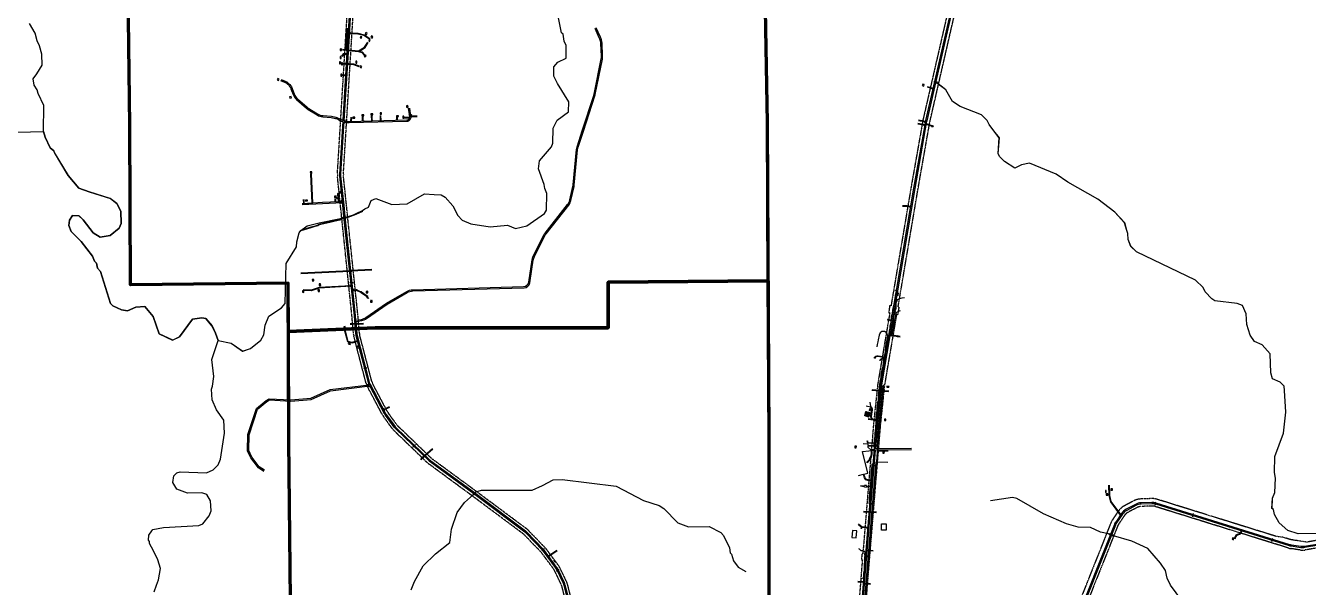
# Model space of a CAD drawing. Header units: inches. Extents: x 2666812 to 2767151, y 580083 to 705712.
# Drawn here: x 2684309 to 2705730, y 634366 to 643742 of the extents above; entities that cross this region are included whole.
import ezdxf

# ---------------------------------------------------------------- set-up
doc = ezdxf.new("R2010")
doc.units = ezdxf.units.IN
doc.header["$MEASUREMENT"] = 0
doc.linetypes.add('PHANTOM', pattern=[2.5, 1.25, -0.25, 0.25, -0.25, 0.25, -0.25])
for name, color, linetype in [('BND-MCD', 42, 'Continuous'), ('HY-SHORE', 5, 'Continuous'), ('PLD-LANDBASE', 252, 'Continuous'), ('PLD-PAR', 1, 'Continuous')]:
    doc.layers.add(name, color=color, linetype=linetype)
doc.layers.add('PLD-REMOTE-BOUNDARY', color=40, linetype='Continuous', lineweight=80)

# ---------------------------------------------------------------- blocks, each defined once
blk = doc.blocks.new('DRWAYCULVERT')
for p, q in [((-13, 2), (-10, 0)), ((-10, 0), (-13, -2)), ((-10, 0), (10, 0)), ((13, 2), (10, 0)), ((10, 0), (13, -2))]:
    blk.add_line(p, q)
blk = doc.blocks.new('CULVERT')
for p, q in [((-52, 7), (-41, 0)), ((-41, 0), (-52, -7)), ((-41, 0), (41, 0)), ((52, 7), (41, 0)), ((41, 0), (52, -7))]:
    blk.add_line(p, q)
blk = doc.blocks.new('DWELLING2')
blk.add_lwpolyline([(28, -26), (28, 26), (-23, 26), (-23, -26)], close=True)
blk = doc.blocks.new('HOUSETRL')
blk.add_lwpolyline([(-34, -15), (34, -15), (34, 15), (-34, 15)], close=True)
blk = doc.blocks.new('CHURCH')
blk.add_lwpolyline([(-28, -26), (28, -26), (28, 26), (-28, 26)], close=True)
for points in [[(-8, 41), (8, 41)], [(0, 26), (0, 50)]]:
    blk.add_lwpolyline(points)
blk = doc.blocks.new('FIREPLUG')
for points in [[(-7, 0), (-4, 0)], [(0, 4), (0, 7)], [(4, 0), (7, 0)]]:
    blk.add_lwpolyline(points)
blk.add_circle((0, 0), 4.28)
blk = doc.blocks.new('CULVERT-LONG-PT1')
for p, q in [((-12, 7), (0, 0)), ((0, 0), (-12, -7))]:
    blk.add_line(p, q)
blk = doc.blocks.new('CULVERT-LONG-PT2')
for p, q in [((12, 7), (0, 0)), ((0, 0), (12, -7))]:
    blk.add_line(p, q)

msp = doc.modelspace()

# ---------------------------------------------------------------- linework, layer by layer
at = {"layer": 'BND-MCD'}
for points in [[(2705887, 635265), (2705562, 635261), (2705388, 635317), (2705243, 635440), (2705167, 635581), (2705150, 635664), (2705123, 635681), (2705131, 635856), (2705170, 635948), (2705184, 636190), (2705166, 636281), (2705173, 636548), (2705318, 636942), (2705355, 637292), (2705334, 637650), (2705326, 637725), (2705258, 637791), (2705131, 637848), (2705106, 637948), (2705095, 638265), (2704960, 638413), (2704833, 638470), (2704758, 638577), (2704705, 638751), (2704691, 638932), (2704628, 639072), (2704544, 639104), (2704169, 639149), (2704118, 639182), (2704010, 639298), (2703975, 639372), (2703848, 639495), (2702860, 639968), (2702766, 640059), (2702724, 640175), (2702713, 640275), (2702698, 640324), (2702663, 640449), (2702501, 640631), (2702215, 640844), (2701713, 641130), (2701519, 641261), (2701075, 641448), (2700942, 641421), (2700826, 641361), (2700658, 641476), (2700573, 641558), (2700549, 641608), (2700569, 641867), (2700480, 641985), (2700400, 642091), (2700366, 642157), (2700274, 642256), (2699915, 642393), (2699787, 642475), (2699678, 642673), (2699501, 642801), (2699931, 644670, 0.031172)], [(2681750, 641903), (2684609, 641975), (2684633, 641883), (2684719, 641701), (2684779, 641652), (2684787, 641627), (2685017, 641238), (2685194, 641032), (2685371, 640967), (2685723, 640855), (2685831, 640773), (2685899, 640648), (2685902, 640440), (2685869, 640364), (2685720, 640238), (2685554, 640211), (2685436, 640284), (2685267, 640499), (2685199, 640565), (2685092, 640572), (2685043, 640497), (2685027, 640405), (2685069, 640305), (2685237, 640141), (2685424, 639892), (2685458, 639809), (2685492, 639776), (2685509, 639693), (2685560, 639636), (2685726, 639105), (2685767, 639063), (2685908, 638998), (2686009, 638982), (2686151, 639043), (2686301, 639053), (2686437, 638887), (2686538, 638595), (2686763, 638494), (2686879, 638549), (2687095, 638844), (2687252, 638863), (2687319, 638851), (2687421, 638733), (2687479, 638610), (2687521, 638486), (2687739, 638439), (2687934, 638307), (2688064, 638351), (2688239, 638494), (2688288, 638582), (2688308, 638743), (2688368, 638892), (2688584, 639029), (2688642, 639104), (2688659, 639771), (2688830, 640048), (2688838, 640132), (2688877, 640282), (2688903, 640324), (2689009, 640401), (2689209, 640453), (2689567, 640524), (2689635, 640557), (2689808, 638900), (2689833, 638598, 0.042834), (2689839, 638566), (2690042, 637787, 0.058146), (2690058, 637746), (2690311, 637269, 0.034469), (2690325, 637247), (2690469, 637048, 0.044779), (2690491, 637022), (2691052, 636482, 0.033283), (2691071, 636466), (2691797, 635933), (2692650, 635297, -0.040272), (2692673, 635277), (2692949, 634992, -0.03302), (2692965, 634973), (2693168, 634699, -0.046886), (2693186, 634669), (2693298, 634436, -0.049947), (2693311, 634401), (2693385, 634112)]]:
    msp.add_lwpolyline(points, format="xyb", dxfattribs=at)
at = {"layer": 'HY-SHORE'}
for p, q in [((2684465, 643615), (2684371, 643781)), ((2693257, 643625), (2693204, 643899)), ((2684499, 643490), (2684465, 643615)), ((2693283, 643600), (2693257, 643625)), ((2693301, 643484), (2693283, 643600)), ((2684542, 643407), (2684499, 643490)), ((2684577, 643266), (2684542, 643407)), ((2693335, 643409), (2693301, 643484)), ((2693337, 643201), (2693335, 643409)), ((2684587, 643083), (2684577, 643266)), ((2693130, 643057), (2693196, 643132)), ((2693196, 643132), (2693337, 643201)), ((2684432, 642856), (2684497, 642940)), ((2684497, 642940), (2684587, 643083)), ((2693132, 642899), (2693130, 643057)), ((2693192, 642774), (2693132, 642899)), ((2684450, 642748), (2684432, 642856)), ((2684500, 642673), (2684450, 642748)), ((2684518, 642607), (2684500, 642673)), ((2693379, 642468), (2693192, 642774)), ((2699677, 642673), (2699522, 642794)), ((2699788, 642475), (2699677, 642673)), ((2684612, 642408), (2684518, 642607)), ((2693373, 642301), (2693379, 642468)), ((2699914, 642393), (2699788, 642475)), ((2684609, 641975), (2684612, 642408)), ((2693183, 642166), (2693373, 642301)), ((2700274, 642256), (2699914, 642393)), ((2700367, 642157), (2700274, 642256)), ((2693112, 641781), (2693117, 642031)), ((2693117, 642031), (2693139, 642075)), ((2693139, 642075), (2693183, 642166)), ((2700401, 642090), (2700367, 642157)), ((2700480, 641985), (2700401, 642090)), ((2684635, 641883), (2684609, 641975)), ((2684720, 641701), (2684635, 641883)), ((2700570, 641867), (2700480, 641985)), ((2700548, 641608), (2700570, 641867)), ((2684779, 641652), (2684720, 641701)), ((2684788, 641627), (2684779, 641652)), ((2685017, 641238), (2684788, 641627)), ((2692890, 641487), (2693088, 641722)), ((2693088, 641722), (2693112, 641781)), ((2700573, 641558), (2700548, 641608)), ((2692875, 641354), (2692890, 641487)), ((2700658, 641476), (2700573, 641558)), ((2700826, 641361), (2700658, 641476)), ((2700942, 641421), (2700826, 641361)), ((2701075, 641447), (2700942, 641421)), ((2701519, 641261), (2701075, 641447)), ((2685195, 641032), (2685017, 641238)), ((2692970, 641088), (2692875, 641354)), ((2701712, 641130), (2701519, 641261)), ((2685370, 640967), (2685195, 641032)), ((2685722, 640855), (2685370, 640967)), ((2692979, 641021), (2692970, 641088)), ((2693013, 640938), (2692979, 641021)), ((2702216, 640844), (2701712, 641130)), ((2685831, 640772), (2685722, 640855)), ((2685899, 640648), (2685831, 640772)), ((2690077, 640821), (2690155, 640855)), ((2690155, 640855), (2690423, 640758)), ((2690423, 640758), (2690681, 640770)), ((2690681, 640770), (2690971, 640932)), ((2690971, 640932), (2691130, 640925)), ((2691130, 640925), (2691246, 640918)), ((2691246, 640918), (2691313, 640877)), ((2691313, 640877), (2691440, 640737)), ((2691440, 640737), (2691525, 640571)), ((2693008, 640663), (2693013, 640938)), ((2702501, 640631), (2702216, 640844)), ((2685042, 640497), (2685091, 640572)), ((2685091, 640572), (2685200, 640565)), ((2685200, 640565), (2685267, 640499)), ((2685901, 640440), (2685899, 640648)), ((2691525, 640571), (2691601, 640497)), ((2692678, 640401), (2692975, 640605)), ((2692975, 640605), (2693008, 640663)), ((2702662, 640449), (2702501, 640631)), ((2685027, 640405), (2685042, 640497)), ((2685070, 640305), (2685027, 640405)), ((2685238, 640140), (2685070, 640305)), ((2685267, 640499), (2685436, 640284)), ((2685720, 640237), (2685869, 640364)), ((2685869, 640364), (2685901, 640440)), ((2688878, 640282), (2688903, 640324)), ((2688903, 640324), (2689010, 640401)), ((2691601, 640497), (2691743, 640432)), ((2691743, 640432), (2692069, 640386)), ((2692069, 640386), (2692353, 640414)), ((2692353, 640414), (2692487, 640357)), ((2692487, 640357), (2692678, 640401)), ((2702699, 640324), (2702662, 640449)), ((2702714, 640275), (2702699, 640324)), ((2685424, 639893), (2685238, 640140)), ((2685436, 640284), (2685554, 640211)), ((2685554, 640211), (2685720, 640237)), ((2688831, 640048), (2688838, 640132)), ((2688838, 640132), (2688878, 640282)), ((2702723, 640175), (2702714, 640275)), ((2702766, 640058), (2702723, 640175)), ((2685459, 639810), (2685424, 639893)), ((2688659, 639771), (2688831, 640048)), ((2702859, 639968), (2702766, 640058)), ((2703848, 639496), (2702859, 639968)), ((2685492, 639776), (2685459, 639810)), ((2685510, 639693), (2685492, 639776)), ((2685561, 639636), (2685510, 639693)), ((2688642, 639104), (2688659, 639771)), ((2685725, 639104), (2685561, 639636)), ((2703974, 639372), (2703848, 639496)), ((2704009, 639297), (2703974, 639372)), ((2704118, 639182), (2704009, 639297)), ((2685767, 639063), (2685725, 639104)), ((2685910, 638998), (2685767, 639063)), ((2686151, 639042), (2686010, 638982)), ((2686301, 639053), (2686151, 639042)), ((2686436, 638887), (2686301, 639053)), ((2688369, 638892), (2688584, 639029)), ((2688584, 639029), (2688642, 639104)), ((2704169, 639149), (2704118, 639182)), ((2704544, 639104), (2704169, 639149)), ((2704628, 639072), (2704544, 639104)), ((2704691, 638932), (2704628, 639072)), ((2686010, 638982), (2685910, 638998)), ((2686538, 638595), (2686436, 638887)), ((2687095, 638844), (2686880, 638549)), ((2687253, 638863), (2687095, 638844)), ((2687319, 638851), (2687253, 638863)), ((2687420, 638733), (2687319, 638851)), ((2688307, 638743), (2688369, 638892)), ((2704705, 638751), (2704691, 638932)), ((2686764, 638494), (2686538, 638595)), ((2687479, 638610), (2687420, 638733)), ((2687522, 638486), (2687479, 638610)), ((2688288, 638582), (2688307, 638743)), ((2704757, 638577), (2704705, 638751)), ((2686880, 638549), (2686764, 638494)), ((2687417, 638168), (2687522, 638486)), ((2687522, 638486), (2687739, 638439)), ((2687739, 638439), (2687932, 638307)), ((2688065, 638351), (2688239, 638494)), ((2688239, 638494), (2688288, 638582)), ((2704833, 638470), (2704757, 638577)), ((2704959, 638413), (2704833, 638470)), ((2705094, 638264), (2704959, 638413)), ((2687454, 637885), (2687417, 638168)), ((2687932, 638307), (2688065, 638351)), ((2705106, 637948), (2705094, 638264)), ((2705132, 637848), (2705106, 637948)), ((2687431, 637726), (2687454, 637885)), ((2705258, 637791), (2705132, 637848)), ((2705325, 637725), (2705258, 637791)), ((2687415, 637676), (2687431, 637726)), ((2687425, 637493), (2687415, 637676)), ((2705334, 637650), (2705325, 637725)), ((2705355, 637292), (2705334, 637650)), ((2687494, 637327), (2687425, 637493)), ((2687621, 637154), (2687494, 637327)), ((2687632, 636937), (2687621, 637154)), ((2705317, 636942), (2705355, 637292)), ((2687562, 636503), (2687632, 636937)), ((2705172, 636548), (2705317, 636942)), ((2687521, 636410), (2687562, 636503)), ((2705167, 636281), (2705172, 636548)), ((2686782, 636227), (2686831, 636277)), ((2686831, 636277), (2686889, 636295)), ((2686889, 636295), (2687331, 636275)), ((2687331, 636275), (2687439, 636326)), ((2687439, 636326), (2687521, 636410)), ((2705184, 636190), (2705167, 636281)), ((2686766, 636118), (2686782, 636227)), ((2686834, 636002), (2686766, 636118)), ((2692769, 635988), (2692943, 636065)), ((2692943, 636065), (2693117, 636158)), ((2693117, 636158), (2693267, 636168)), ((2693267, 636168), (2694168, 636054)), ((2694168, 636054), (2694629, 635817)), ((2705171, 635948), (2705184, 636190)), ((2687010, 635938), (2686834, 636002)), ((2687252, 635941), (2687010, 635938)), ((2687335, 635916), (2687252, 635941)), ((2687395, 635809), (2687335, 635916)), ((2687405, 635642), (2687395, 635809)), ((2691638, 635783), (2691786, 635914)), ((2691812, 635946), (2691827, 635960)), ((2691827, 635960), (2691919, 635986)), ((2691919, 635986), (2692769, 635988)), ((2694629, 635817), (2694888, 635729)), ((2700788, 635864), (2700422, 635810)), ((2700863, 635848), (2700788, 635864)), ((2701308, 635595), (2700863, 635848)), ((2705124, 635681), (2705130, 635856)), ((2705130, 635856), (2705171, 635948)), ((2687373, 635558), (2687405, 635642)), ((2691418, 635339), (2691515, 635615)), ((2691515, 635615), (2691638, 635783)), ((2694888, 635729), (2694964, 635680)), ((2694964, 635680), (2695200, 635441)), ((2701693, 635424), (2701308, 635595)), ((2705149, 635665), (2705124, 635681)), ((2705167, 635581), (2705149, 635665)), ((2686608, 635366), (2687200, 635398)), ((2687200, 635398), (2687266, 635424)), ((2687266, 635424), (2687373, 635558)), ((2695200, 635441), (2695376, 635376)), ((2695376, 635376), (2695726, 635380)), ((2695726, 635380), (2695919, 635282)), ((2701886, 635368), (2701693, 635424)), ((2705243, 635440), (2705167, 635581)), ((2705386, 635317), (2705243, 635440)), ((2686361, 635155), (2686368, 635239)), ((2686368, 635239), (2686418, 635309)), ((2686418, 635309), (2686434, 635331)), ((2686434, 635331), (2686608, 635366)), ((2691395, 635113), (2691418, 635339)), ((2695919, 635282), (2695961, 635233)), ((2695961, 635233), (2696063, 635026)), ((2702094, 635363), (2701886, 635368)), ((2702262, 635289), (2702094, 635363)), ((2702395, 635259), (2702262, 635289)), ((2702780, 635137), (2702475, 635227)), ((2705562, 635261), (2705386, 635317)), ((2705887, 635265), (2705562, 635261)), ((2686378, 635130), (2686361, 635155)), ((2686378, 635097), (2686378, 635130)), ((2686446, 634973), (2686378, 635097)), ((2686514, 634824), (2686446, 634973)), ((2691156, 634927), (2691395, 635113)), ((2696063, 635026), (2696073, 634942)), ((2703048, 635015), (2702780, 635137)), ((2703259, 634768), (2703048, 635015)), ((2686558, 634682), (2686514, 634824)), ((2690950, 634725), (2691156, 634927)), ((2696073, 634942), (2696098, 634918)), ((2696098, 634918), (2696132, 634810)), ((2696132, 634810), (2696209, 634702)), ((2703344, 634644), (2703259, 634768)), ((2686527, 634490), (2686558, 634682)), ((2690803, 634465), (2690950, 634725)), ((2696209, 634702), (2696335, 634628)), ((2703370, 634519), (2703344, 634644)), ((2703430, 634403), (2703370, 634519)), ((2686454, 634289), (2686494, 634401)), ((2686494, 634401), (2686527, 634490)), ((2690746, 634322), (2690803, 634465)), ((2703828, 633866), (2703430, 634403))]:
    msp.add_line(p, q, dxfattribs=at)
for points in [[(2689661, 640544), (2689683, 640549), (2689693, 640554), (2689783, 640584), (2689826, 640604), (2689935, 640654), (2689974, 640682), (2690032, 640714), (2690077, 640821)], [(2689615, 640534), (2689595, 640524), (2689576, 640510), (2689554, 640500), (2689454, 640480), (2689388, 640465), (2689210, 640423), (2689183, 640407), (2689121, 640388), (2689072, 640376), (2688903, 640324)], [(2689663, 640538), (2689685, 640543), (2689696, 640547), (2689786, 640577), (2689829, 640598), (2689939, 640648), (2689939, 640648)]]:
    msp.add_lwpolyline(points, dxfattribs=at)
msp.add_lwpolyline([(2689618, 640527), (2689599, 640518), (2689580, 640504), (2689556, 640493), (2689456, 640474), (2689389, 640458, -0.000185), (2689389, 640458), (2689213, 640417), (2689186, 640401), (2689123, 640381), (2689074, 640369), (2688905, 640318)], format="xyb", dxfattribs=at)
at = {"layer": 'PLD-LANDBASE'}
for p, q in [((2689650, 643339), (2689672, 643690)), ((2689660, 643338), (2689681, 643679)), ((2689704, 643688), (2689672, 643690)), ((2689703, 643678), (2689681, 643679)), ((2689719, 643619), (2689857, 643616)), ((2689719, 643609), (2689856, 643606)), ((2689856, 643606), (2689957, 643581)), ((2689857, 643616), (2689961, 643590)), ((2689957, 643581), (2690049, 643522)), ((2689961, 643590), (2690055, 643530)), ((2689681, 643327), (2689602, 643332)), ((2689650, 643339), (2689603, 643342)), ((2689682, 643337), (2689660, 643338)), ((2689701, 643326), (2689868, 643313)), ((2689702, 643336), (2689870, 643323)), ((2689868, 643313), (2689925, 643294)), ((2689870, 643323), (2689969, 643384)), ((2689883, 643319), (2689976, 643377)), ((2689883, 643319), (2689931, 643303)), ((2689931, 643303), (2689978, 643250)), ((2689969, 643384), (2690023, 643468)), ((2689976, 643377), (2690031, 643463)), ((2689611, 643273), (2689585, 643234)), ((2689616, 643262), (2689594, 643229)), ((2689667, 643099), (2689606, 643102)), ((2689668, 643109), (2689607, 643112)), ((2689678, 643271), (2689611, 643273)), ((2689677, 643261), (2689616, 643262)), ((2689687, 643098), (2689782, 643094)), ((2689688, 643108), (2689784, 643104)), ((2689782, 643094), (2689874, 643062)), ((2689784, 643104), (2689877, 643071)), ((2689925, 643294), (2689970, 643243)), ((2689656, 642907), (2689594, 642910)), ((2689656, 642917), (2689595, 642920)), ((2699481, 642801), (2699475, 642799)), ((2699479, 642815), (2699484, 642810)), ((2699521, 642790), (2699525, 642785)), ((2699530, 642802), (2699523, 642800)), ((2689933, 642149), (2689935, 642232)), ((2689943, 642149), (2689945, 642232)), ((2690088, 642153), (2690087, 642245)), ((2690098, 642153), (2690097, 642245)), ((2690234, 642157), (2690233, 642242)), ((2690244, 642157), (2690243, 642242)), ((2690743, 642237), (2690847, 642235)), ((2690745, 642227), (2690847, 642225)), ((2689742, 642144), (2689744, 642212)), ((2689752, 642145), (2689754, 642211)), ((2690507, 642164), (2690507, 642219)), ((2690517, 642164), (2690517, 642219)), ((2690627, 642216), (2690725, 642215)), ((2690627, 642206), (2690723, 642205)), ((2689092, 640785), (2689071, 641262)), ((2689102, 640785), (2689081, 641262)), ((2689523, 640939), (2689581, 640986)), ((2689533, 640935), (2689582, 640975)), ((2688927, 640774), (2689102, 640785)), ((2688928, 640754), (2689266, 640776)), ((2688952, 640776), (2688950, 640838)), ((2688962, 640776), (2688960, 640838)), ((2688962, 640774), (2688962, 640774)), ((2689102, 640785), (2689265, 640796)), ((2689265, 640796), (2689534, 640806)), ((2689266, 640776), (2689601, 640788)), ((2689480, 640804), (2689477, 640853)), ((2689490, 640804), (2689487, 640853)), ((2689531, 640842), (2689498, 640862)), ((2689530, 640854), (2689503, 640870)), ((2689530, 640854), (2689523, 640939)), ((2689534, 640806), (2689531, 640842)), ((2689544, 640806), (2689533, 640935)), ((2689534, 640806), (2689600, 640808)), ((2689610, 640538), (2689617, 640536)), ((2689619, 640526), (2689614, 640522)), ((2689661, 640550), (2689656, 640546)), ((2689659, 640536), (2689665, 640534)), ((2690092, 639672), (2689740, 639653)), ((2690092, 639661), (2689741, 639643)), ((2689720, 639650), (2688907, 639609)), ((2689721, 639640), (2688907, 639599)), ((2689079, 639316), (2688943, 639322)), ((2689077, 639327), (2688944, 639332)), ((2689208, 639372), (2689077, 639327)), ((2689210, 639362), (2689079, 639316)), ((2689746, 639401), (2689208, 639372)), ((2689747, 639391), (2689210, 639362)), ((2689773, 639330), (2689828, 639332)), ((2689774, 639320), (2689826, 639322)), ((2689850, 639317), (2689904, 639292)), ((2689852, 639327), (2689909, 639300)), ((2689910, 639288), (2690000, 639227)), ((2689915, 639297), (2690010, 639233)), ((2690022, 639194), (2690023, 639185)), ((2690031, 639200), (2690033, 639186)), ((2698789, 638994), (2698783, 638991)), ((2698785, 639008), (2698791, 639003)), ((2698829, 638987), (2698835, 638983)), ((2698837, 639000), (2698831, 638997)), ((2689687, 638464), (2689634, 638665)), ((2689695, 638472), (2689644, 638668)), ((2689793, 638769), (2689799, 638766)), ((2689800, 638757), (2689795, 638753)), ((2689845, 638775), (2689839, 638771)), ((2689840, 638761), (2689847, 638758)), ((2689757, 638444), (2689687, 638464)), ((2689757, 638455), (2689695, 638472)), ((2689851, 638479), (2689757, 638455)), ((2689854, 638470), (2689757, 638444)), ((2689861, 638482), (2689861, 638482)), ((2689864, 638472), (2689864, 638472)), ((2689881, 638367), (2689849, 638359)), ((2689883, 638357), (2689851, 638350)), ((2690288, 637335), (2690384, 637383)), ((2690292, 637326), (2690388, 637374)), ((2690974, 636571), (2691101, 636683)), ((2690982, 636564), (2691108, 636676)), ((2690915, 636519), (2690903, 636494)), ((2690923, 636513), (2690912, 636490)), ((2690959, 636557), (2690915, 636519)), ((2690967, 636550), (2690923, 636513)), ((2698398, 636525), (2698411, 636510)), ((2691776, 635915), (2691783, 635917)), ((2691783, 635917), (2691808, 635949)), ((2691790, 635911), (2691789, 635904)), ((2691790, 635911), (2691816, 635943)), ((2691809, 635956), (2691808, 635949)), ((2691816, 635943), (2691822, 635945)), ((2702401, 635252), (2702394, 635251)), ((2702400, 635267), (2702404, 635261)), ((2702466, 635225), (2702470, 635220)), ((2702476, 635236), (2702469, 635235)), ((2693038, 634892), (2693179, 634988)), ((2693044, 634884), (2693184, 634979)), ((2698331, 634885), (2698325, 634882)), ((2698326, 634899), (2698331, 634895)), ((2698368, 634896), (2698362, 634893)), ((2698362, 634883), (2698367, 634879))]:
    msp.add_line(p, q, dxfattribs=at)
for points in [[(2689610, 642162), (2689696, 643566), (2689722, 643985, 0.018126), (2689722, 644000), (2689719, 644300, 0.039732), (2689716, 644332), (2689699, 644428), (2689578, 645128, 0.025052), (2689573, 645147), (2689490, 645447), (2689414, 645717)], [(2689630, 642156), (2689716, 643565, 0.000062), (2689716, 643565), (2689742, 643984, 0.018126), (2689742, 644000), (2689739, 644300, 0.039732), (2689736, 644335), (2689719, 644431), (2689597, 645131, 0.025052), (2689593, 645153), (2689509, 645453), (2689433, 645723)], [(2697976, 630322), (2697911, 630579, -0.066601), (2697905, 630631), (2697908, 630817, -0.050554), (2697913, 630857), (2698061, 631525, 0.02999), (2698065, 631549), (2698117, 632076, 0.00528), (2698118, 632080), (2698317, 634637, -0.001115), (2698317, 634638), (2698519, 637092, -0.005284), (2698519, 637096), (2698585, 637735, -0.016267), (2698587, 637748), (2698849, 639287, 0.000189), (2698849, 639287), (2699143, 641027, -0.001816), (2699143, 641029), (2699341, 642150, -0.012757), (2699343, 642160), (2699921, 644673, 0.031172)], [(2698505, 636676), (2698539, 637090, -0.005284), (2698539, 637094), (2698605, 637733, -0.016267), (2698607, 637744), (2698868, 639283, 0.000189), (2698868, 639284), (2699163, 641024, -0.001816), (2699163, 641025), (2699361, 642146, -0.012757), (2699363, 642155), (2699940, 644668, 0.031172)], [(2693605, 641989), (2693796, 642574, 0.029225), (2693802, 642597), (2693921, 643186, 0.060327), (2693925, 643234), (2693916, 643444, 0.092937), (2693899, 643516), (2693888, 643541), (2693821, 643696)], [(2693624, 641982), (2693815, 642569, 0.029225), (2693821, 642592), (2693941, 643185, 0.060327), (2693945, 643232), (2693935, 643449, 0.092937), (2693919, 643521), (2693907, 643549), (2693839, 643704)], [(2688567, 642824), (2688631, 642798, -0.079019), (2688682, 642768), (2688685, 642765, -0.129562), (2688740, 642686), (2688775, 642592, 0.12597), (2688834, 642507), (2688998, 642365, 0.039771), (2689025, 642345), (2689176, 642251, 0.120949), (2689271, 642220), (2689411, 642210), (2689485, 642193, -0.070441), (2689534, 642174), (2689557, 642161, 0.061897), (2689605, 642142), (2689609, 642141)], [(2688575, 642843), (2688640, 642816, -0.079019), (2688694, 642784), (2688700, 642779, -0.129562), (2688758, 642695), (2688793, 642602, 0.12597), (2688849, 642520), (2689010, 642381, 0.039771), (2689036, 642362), (2689184, 642270, 0.120949), (2689275, 642240), (2689414, 642230), (2689490, 642212, -0.070441), (2689543, 642192), (2689566, 642179, 0.059444), (2689610, 642162, 0.059444)], [(2689628, 642136), (2689650, 642130, 0.070988), (2689709, 642123), (2690677, 642148, 0.449626), (2690744, 642228), (2690724, 642366)], [(2689630, 642156), (2689653, 642150, 0.070988), (2689710, 642143), (2690676, 642168, 0.449626), (2690725, 642225), (2690705, 642363)], [(2690047, 637747, -0.050035), (2690033, 637785), (2689829, 638564, -0.042834), (2689824, 638598), (2689798, 638899), (2689625, 640557), (2689606, 640746), (2689555, 641232, -0.041346), (2689555, 641265), (2689604, 642065), (2689609, 642141)], [(2689825, 638823), (2689818, 638901), (2689645, 640559), (2689626, 640748), (2689575, 641234, -0.041346), (2689575, 641264), (2689624, 642063, 0.000016), (2689624, 642063), (2689628, 642136)], [(2689825, 638823), (2689914, 638839, 0.107393), (2689992, 638871), (2690335, 639109), (2690675, 639306, -0.124918), (2690769, 639333), (2692624, 639386, 0.361796), (2692711, 639462), (2692768, 639834, -0.076864), (2692787, 639893), (2692960, 640243, -0.052192), (2692983, 640278), (2693360, 640754, 0.112952), (2693398, 640835), (2693448, 641059, 0.031161), (2693452, 641084), (2693508, 641676, -0.055498), (2693517, 641719), (2693605, 641989)], [(2689826, 638803), (2689921, 638820, 0.107393), (2690000, 638853), (2690346, 639092), (2690680, 639286, -0.124918), (2690775, 639313), (2692633, 639366, 0.361796), (2692729, 639451), (2692787, 639828, -0.076864), (2692806, 639887), (2692977, 640232, -0.052192), (2692999, 640267), (2693378, 640746, 0.112952), (2693416, 640826), (2693467, 641056, 0.031161), (2693471, 641081), (2693527, 641672, -0.055498), (2693536, 641715), (2693624, 641982)], [(2693579, 633287), (2693395, 634114), (2693321, 634403, 0.049947), (2693307, 634441), (2693195, 634673, 0.046886), (2693176, 634705), (2692973, 634979, 0.03302), (2692956, 634999), (2692680, 635284, 0.040272), (2692656, 635305), (2691803, 635941), (2691077, 636474, -0.033283), (2691059, 636490), (2690498, 637029, -0.044779), (2690477, 637054), (2690333, 637253, -0.034469), (2690320, 637274), (2690067, 637751, -0.058146), (2690052, 637790), (2689849, 638569, -0.042834), (2689843, 638599), (2689826, 638803)], [(2698665, 638209), (2698547, 638227, 0.30575), (2698474, 638193, 0.30575)], [(2698664, 638199), (2698546, 638217, 0.30575), (2698483, 638188, 1.76135)], [(2693725, 632533), (2693564, 633262), (2693376, 634109), (2693302, 634398, 0.049947), (2693289, 634432), (2693177, 634665, 0.046886), (2693160, 634694), (2692957, 634967, 0.03302), (2692942, 634985), (2692666, 635270, 0.040272), (2692644, 635289), (2691792, 635925), (2691065, 636458, -0.033283), (2691045, 636475), (2690484, 637015, -0.044779), (2690461, 637042), (2690317, 637241, -0.034469), (2690302, 637264), (2690056, 637728)], [(2698533, 636719), (2698564, 637089, -0.005284), (2698564, 637092), (2698630, 637731)], [(2698543, 636719), (2698574, 637088, -0.005284), (2698574, 637091), (2698640, 637730, -0.000036), (2698640, 637730, -0.000036)], [(2698443, 637169, -0.244438), (2698425, 637222), (2698440, 637332, 0.264011), (2698426, 637369), (2698419, 637374)], [(2698526, 637160), (2698480, 637163, -0.431629), (2698434, 637220), (2698450, 637331, 0.264011), (2698432, 637377), (2698425, 637382)], [(2698525, 637150), (2698479, 637153, -0.003685), (2698462, 637156, -0.068614)], [(2697996, 630326), (2697930, 630584, -0.066601), (2697925, 630631), (2697928, 630816, -0.050554), (2697932, 630853), (2698081, 631521, 0.02999), (2698085, 631547), (2698137, 632074, 0.00528), (2698138, 632078), (2698337, 634636, -0.001115), (2698337, 634636), (2698503, 636656)], [(2698112, 631568), (2698162, 632072, 0.00528), (2698163, 632077), (2698362, 634634, -0.001115), (2698362, 634635), (2698512, 636456)], [(2698122, 631567), (2698172, 632071, 0.00528), (2698173, 632077), (2698372, 634634, -0.001115), (2698372, 634634), (2698522, 636457)], [(2698373, 636272), (2698286, 636631), (2698390, 636646), (2698416, 636649, -0.400708), (2698427, 636640, -0.276323), (2698350, 636448)], [(2698482, 636649), (2698435, 636651, -0.283759), (2698360, 636443, -0.283759)], [(2698441, 636146), (2698374, 636150, -0.305748), (2698320, 636191), (2698300, 636254)], [(2698442, 636156), (2698374, 636160, -0.305748), (2698330, 636195), (2698309, 636257)], [(2705908, 635069), (2705667, 635028, -0.079683), (2705604, 635027), (2705444, 635052, -0.037964), (2705414, 635058), (2703181, 635753, 0.084251), (2703115, 635762), (2702938, 635756, 0.113843), (2702852, 635733), (2702698, 635651, 0.122498), (2702626, 635587), (2702529, 635444, 0.054105), (2702509, 635406), (2701770, 633551, -0.006935)], [(2705905, 635088), (2705664, 635048, -0.079683), (2705607, 635047), (2705447, 635071, -0.037964), (2705420, 635077), (2703187, 635772, 0.084251), (2703114, 635782), (2702938, 635776, 0.113843), (2702842, 635750), (2702688, 635669, 0.122498), (2702609, 635598), (2702513, 635456, 0.054105), (2702491, 635414), (2701797, 633672)], [(2704609, 635309), (2704599, 635283, -0.247292), (2704563, 635253), (2704544, 635249, 0.264459), (2704508, 635216), (2704494, 635175)], [(2704619, 635306), (2704608, 635279, -0.247292), (2704565, 635243), (2704546, 635239, 0.264459), (2704517, 635213), (2704504, 635172)]]:
    msp.add_lwpolyline(points, format="xyb", dxfattribs=at)
at = {"layer": 'PLD-LANDBASE', "linetype": 'PHANTOM'}
for points in [[(2699872, 644683), (2699294, 642170, 0.012757), (2699292, 642158), (2699094, 641037, 0.001816), (2699094, 641035), (2698799, 639295, -0.000189), (2698799, 639295), (2698760, 639064), (2698740, 639068), (2698721, 638952), (2698740, 638949), (2698538, 637755, 0.016267), (2698536, 637740), (2698469, 637101, 0.005284), (2698469, 637096), (2698290, 634925), (2698275, 634927), (2698267, 634826), (2698282, 634824), (2698267, 634642, 0.001115), (2698267, 634641), (2698068, 632084, -0.00528)], [(2698187, 632075), (2698386, 634632, -0.001115), (2698386, 634632), (2698588, 637086, -0.005284), (2698589, 637089), (2698655, 637728, -0.016267), (2698656, 637736), (2698859, 638928), (2698878, 638925), (2698898, 639041), (2698878, 639044), (2698918, 639275, 0.000189), (2698918, 639275), (2699212, 641016, -0.001816), (2699212, 641016), (2699410, 642138, -0.012757), (2699412, 642144), (2699989, 644657, 0.031172)], [(2693337, 634100), (2693263, 634389, 0.049947), (2693253, 634415), (2693141, 634647, 0.046886), (2693128, 634670), (2692925, 634943, 0.03302), (2692913, 634957), (2692637, 635242, 0.040272), (2692620, 635257), (2691768, 635892), (2691041, 636426, -0.033283), (2691017, 636446), (2690456, 636986, -0.044779), (2690428, 637019), (2690285, 637218, -0.034469), (2690267, 637246), (2690014, 637723, -0.058146), (2689994, 637774), (2689791, 638554, -0.042834), (2689784, 638594), (2689758, 638895), (2689586, 640553), (2689566, 640742), (2689516, 641228, -0.041346), (2689515, 641267), (2689564, 642067), (2689656, 643569), (2689682, 643988, 0.018126)], [(2693434, 634123), (2693360, 634413, 0.049947), (2693344, 634458), (2693231, 634691, 0.046886), (2693208, 634729), (2693005, 635003, 0.03302), (2692985, 635027), (2692709, 635312, 0.040272), (2692680, 635338), (2691827, 635973), (2691101, 636506, -0.033283), (2691086, 636518), (2690526, 637058, -0.044779), (2690509, 637077), (2690366, 637276, -0.034469), (2690355, 637292), (2690102, 637769, -0.058146), (2690091, 637800), (2689887, 638579, -0.042834), (2689883, 638603), (2689858, 638905), (2689685, 640563), (2689666, 640752), (2689615, 641238, -0.041346), (2689615, 641261), (2689664, 642061, 0.000016), (2689664, 642061), (2689756, 643563, 0.000062), (2689756, 643563), (2689782, 643981, 0.018126)], [(2705894, 635153), (2705701, 635120), (2705433, 635162), (2705319, 635198), (2705193, 635216), (2703207, 635834, 0.084251), (2703112, 635847), (2702935, 635841, 0.113843), (2702812, 635808), (2702658, 635726, 0.122498), (2702555, 635634), (2702459, 635492, 0.054105), (2702430, 635438), (2701814, 633890)], [(2705908, 635028), (2705674, 634988, -0.079683), (2705598, 634988), (2705438, 635012, -0.037964), (2705402, 635020), (2703170, 635715, 0.084251), (2703116, 635722), (2702940, 635716, 0.113843), (2702870, 635697), (2702716, 635616, 0.122498), (2702659, 635564), (2702563, 635422, 0.054105), (2702546, 635391), (2701879, 633716)]]:
    msp.add_lwpolyline(points, format="xyb", dxfattribs=at)
at = {"layer": 'PLD-LANDBASE'}
for points in [[(2699463, 642681), (2699368, 642713)], [(2699465, 642691), (2699371, 642722)], [(2699521, 642790), (2699523, 642800), (2699484, 642810), (2699481, 642801), (2699521, 642790)], [(2699329, 642078), (2699209, 642099)], [(2699330, 642088), (2699211, 642109)], [(2699338, 642132), (2699219, 642152)], [(2699340, 642142), (2699221, 642162)], [(2699471, 642051), (2699352, 642094)], [(2699474, 642061), (2699353, 642104)], [(2699447, 642074), (2699458, 642070), (2699439, 642059), (2699451, 642055)], [(2689025, 640780), (2689025, 640773), (2689027, 640767), (2689026, 640760)], [(2689539, 640863), (2689534, 640860), (2689529, 640860)], [(2699092, 640726), (2699030, 640736), (2698954, 640735)], [(2689659, 640536), (2689656, 640546), (2689617, 640536), (2689619, 640526), (2689659, 640536)], [(2699090, 640716), (2699029, 640726), (2698954, 640725)], [(2689689, 639402), (2689699, 639402), (2689690, 639385), (2689700, 639385)], [(2698820, 639332), (2698837, 639326), (2698844, 639317), (2698844, 639303), (2698843, 639270), (2698830, 639236), (2698830, 639221), (2698824, 639174), (2698817, 639134), (2698811, 639110), (2698807, 639093), (2698797, 639047), (2698794, 639035), (2698790, 639019), (2698786, 638996), (2698784, 638979), (2698777, 638915), (2698765, 638880), (2698764, 638847), (2698764, 638835), (2698758, 638790), (2698751, 638757), (2698741, 638726), (2698740, 638675), (2698731, 638642), (2698723, 638583), (2698706, 638491), (2698701, 638452), (2698692, 638420), (2698686, 638389), (2698683, 638349), (2698669, 638277), (2698668, 638261), (2698655, 638221)], [(2698839, 638996), (2698844, 639018), (2698847, 639050), (2698849, 639104), (2698855, 639127), (2698862, 639153), (2698871, 639170), (2698906, 639185), (2698948, 639197), (2698985, 639203)], [(2698769, 638817), (2698705, 638827)], [(2698770, 638827), (2698707, 638837)], [(2698770, 638590), (2698769, 638601), (2698781, 638666), (2698784, 638724), (2698798, 638781), (2698804, 638841), (2698814, 638899), (2698831, 638967), (2698835, 638980)], [(2698913, 638982), (2698884, 638970), (2698865, 638962), (2698840, 638947), (2698833, 638897), (2698821, 638833), (2698813, 638802), (2698804, 638730), (2698800, 638708), (2698796, 638668), (2698787, 638640), (2698786, 638626), (2698782, 638612), (2698776, 638592)], [(2698831, 638997), (2698829, 638987), (2698789, 638994), (2698791, 639003), (2698831, 638997)], [(2689796, 638764), (2689765, 638763), (2689741, 638763), (2689726, 638763)], [(2689796, 638757), (2689765, 638756), (2689741, 638756), (2689726, 638756)], [(2689840, 638761), (2689839, 638771), (2689799, 638766), (2689800, 638757), (2689840, 638761)], [(2689844, 638769), (2689864, 638771), (2689878, 638772), (2689891, 638772), (2689953, 638773)], [(2689845, 638762), (2689865, 638764), (2689878, 638765), (2689892, 638765), (2689953, 638766)], [(2698653, 638223), (2698654, 638247), (2698661, 638258), (2698666, 638313), (2698668, 638337), (2698672, 638353), (2698676, 638391), (2698681, 638419), (2698687, 638445), (2698692, 638468), (2698698, 638497), (2698710, 638565), (2698692, 638606), (2698680, 638617), (2698653, 638635), (2698605, 638636), (2698582, 638612), (2698563, 638575), (2698548, 638498), (2698542, 638462), (2698531, 638420), (2698523, 638381)], [(2689873, 638396), (2689826, 638387)], [(2689876, 638386), (2689828, 638377)], [(2698748, 638574), (2698912, 638548)], [(2698749, 638584), (2698913, 638558)], [(2698867, 638568), (2698881, 638565), (2698866, 638553), (2698878, 638551)], [(2698564, 637671), (2698566, 637693), (2698568, 637714), (2698572, 637740), (2698573, 637761), (2698577, 637786), (2698580, 637812), (2698589, 637836), (2698594, 637882), (2698595, 637895), (2698603, 637937), (2698607, 637971), (2698619, 638022), (2698627, 638053), (2698627, 638070), (2698639, 638136), (2698642, 638166), (2698646, 638187)], [(2698651, 638192), (2698652, 638187), (2698652, 638180), (2698650, 638164), (2698648, 638153), (2698644, 638126), (2698642, 638109), (2698633, 638054), (2698625, 638008), (2698617, 637976), (2698613, 637937), (2698601, 637883), (2698596, 637835), (2698582, 637763), (2698580, 637736), (2698579, 637714), (2698575, 637693), (2698568, 637670)], [(2698647, 638191), (2698637, 638191), (2698620, 638188), (2698602, 638182), (2698593, 638175), (2698585, 638169), (2698573, 638160), (2698570, 638155)], [(2698573, 638151), (2698580, 638157), (2698590, 638166), (2698602, 638174), (2698610, 638179), (2698622, 638183), (2698631, 638187), (2698639, 638189), (2698646, 638187)], [(2688289, 636302), (2688195, 636361), (2688067, 636528), (2688014, 636647), (2688019, 636918), (2688166, 637349), (2688325, 637487), (2688378, 637514), (2688739, 637493), (2689070, 637521), (2689393, 637667), (2690047, 637747)], [(2688300, 636319), (2688209, 636375), (2688084, 636539), (2688034, 636651), (2688039, 636914), (2688183, 637338), (2688336, 637470), (2688383, 637494), (2688739, 637473), (2689075, 637502), (2689398, 637647), (2690056, 637728)], [(2698443, 637659), (2698576, 637648)], [(2698444, 637669), (2698577, 637658)], [(2698515, 637170), (2698515, 637176), (2698515, 637189), (2698515, 637209), (2698521, 637253), (2698525, 637288), (2698527, 637309), (2698530, 637323), (2698530, 637339), (2698531, 637362), (2698534, 637392), (2698537, 637434), (2698542, 637460), (2698550, 637482), (2698550, 637516), (2698553, 637538), (2698553, 637564), (2698553, 637582), (2698558, 637606), (2698558, 637620), (2698558, 637627), (2698562, 637639)], [(2698566, 637640), (2698567, 637635), (2698567, 637603), (2698563, 637587), (2698560, 637567), (2698559, 637538), (2698559, 637521), (2698553, 637477), (2698549, 637455), (2698544, 637402), (2698544, 637370), (2698536, 637318), (2698535, 637295), (2698534, 637283), (2698533, 637267), (2698531, 637251), (2698531, 637238), (2698528, 637223), (2698525, 637211), (2698525, 637202), (2698524, 637189), (2698521, 637173), (2698518, 637170)], [(2698596, 637647), (2698721, 637637)], [(2698597, 637657), (2698722, 637647)], [(2698419, 637374), (2698344, 637388)], [(2698425, 637382), (2698412, 637458)], [(2698462, 637156), (2698379, 637167)], [(2698443, 637169), (2698380, 637177)], [(2698511, 637140), (2698506, 637116), (2698505, 637101), (2698499, 637057), (2698500, 637030), (2698494, 636985), (2698489, 636942), (2698489, 636931), (2698488, 636916), (2698488, 636872), (2698486, 636857), (2698482, 636837), (2698479, 636818), (2698477, 636802), (2698481, 636784)], [(2698484, 636786), (2698484, 636799), (2698485, 636822), (2698495, 636854), (2698496, 636889), (2698496, 636911), (2698499, 636938), (2698499, 636953), (2698504, 636972), (2698505, 637007), (2698509, 637029), (2698510, 637048), (2698515, 637079), (2698516, 637108), (2698515, 637125), (2698513, 637139)], [(2698377, 636733), (2698378, 636757), (2698296, 636762)], [(2698492, 636764), (2698373, 636770), (2698364, 636809)], [(2698493, 636774), (2698381, 636780), (2698374, 636812)], [(2698488, 636717), (2698376, 636723)], [(2698376, 636723), (2698376, 636705), (2698423, 636661)], [(2698489, 636727), (2698377, 636733)], [(2698483, 636659), (2698423, 636661)], [(2698478, 636755), (2698478, 636755), (2698475, 636748), (2698475, 636745), (2698475, 636742), (2698477, 636738)], [(2698479, 636737), (2698480, 636740), (2698482, 636747), (2698482, 636752), (2698482, 636754)], [(2699101, 636662), (2698503, 636656)], [(2699101, 636682), (2698505, 636676)], [(2698537, 636702), (2698518, 636467)], [(2698536, 636708), (2698535, 636711), (2698533, 636719)], [(2698539, 636708), (2698540, 636712), (2698543, 636715), (2698543, 636719)], [(2698516, 636460), (2698512, 636457), (2698512, 636456)], [(2698520, 636459), (2698522, 636457)], [(2698713, 636639), (2698541, 636639), (2698524, 636458), (2698709, 636455)], [(2698219, 636234), (2698300, 636254)], [(2698309, 636257), (2698373, 636272)], [(2698431, 636166), (2698429, 636170), (2698428, 636177), (2698426, 636190), (2698428, 636194), (2698428, 636215), (2698428, 636228), (2698430, 636249), (2698434, 636269), (2698436, 636298), (2698437, 636311), (2698441, 636332), (2698440, 636355)], [(2698433, 636168), (2698435, 636184), (2698434, 636192), (2698434, 636198), (2698436, 636215), (2698436, 636221), (2698438, 636226), (2698440, 636232), (2698443, 636261), (2698442, 636272), (2698442, 636286), (2698446, 636317), (2698447, 636334), (2698447, 636340), (2698447, 636354), (2698447, 636359), (2698454, 636394), (2698457, 636404), (2698457, 636420), (2698456, 636428)], [(2698440, 636355), (2698442, 636365), (2698446, 636379), (2698446, 636391), (2698446, 636400), (2698446, 636409), (2698448, 636425)], [(2698317, 636046), (2698249, 636052)], [(2698318, 636056), (2698250, 636062)], [(2698316, 636036), (2698317, 636046)], [(2698347, 636034), (2698316, 636036)], [(2698318, 636056), (2698319, 636066)], [(2698350, 636063), (2698319, 636066)], [(2698347, 636034), (2698348, 636044)], [(2698432, 636036), (2698348, 636044)], [(2698349, 636053), (2698350, 636063)], [(2698433, 636046), (2698349, 636053)], [(2698397, 635781), (2698399, 635797), (2698399, 635805), (2698400, 635820), (2698400, 635837), (2698399, 635847), (2698403, 635867), (2698404, 635872), (2698405, 635893), (2698405, 635914), (2698404, 635933), (2698406, 635945), (2698408, 635961), (2698413, 635974), (2698413, 635985), (2698414, 636006), (2698414, 636011), (2698414, 636018), (2698417, 636025)], [(2698421, 636027), (2698423, 636021), (2698423, 636008), (2698422, 636005), (2698421, 635974), (2698417, 635959), (2698414, 635943), (2698416, 635913), (2698416, 635899), (2698416, 635889), (2698413, 635863), (2698412, 635856), (2698410, 635846), (2698409, 635836), (2698410, 635829), (2698410, 635814), (2698407, 635801), (2698406, 635793), (2698404, 635779)], [(2698420, 636057), (2698419, 636066), (2698419, 636080), (2698419, 636089), (2698420, 636108), (2698423, 636120), (2698426, 636129), (2698427, 636138)], [(2698431, 636138), (2698431, 636135), (2698432, 636128), (2698431, 636121), (2698431, 636114), (2698430, 636106), (2698429, 636088), (2698428, 636079), (2698427, 636068), (2698425, 636057)], [(2702593, 635573), (2702431, 635791), (2702404, 635899), (2702401, 636072)], [(2702599, 635582), (2702440, 635796), (2702414, 635901), (2702411, 636072)], [(2691783, 635917), (2691790, 635911)], [(2691816, 635943), (2691808, 635949)], [(2698397, 635616), (2698299, 635622)], [(2698398, 635626), (2698300, 635632)], [(2698515, 635608), (2698417, 635614)], [(2698516, 635618), (2698418, 635624)], [(2702545, 635630), (2702553, 635621), (2702557, 635643), (2702563, 635635)], [(2698376, 635355), (2698269, 635366), (2698213, 635412)], [(2698377, 635365), (2698273, 635376), (2698220, 635420)], [(2702404, 635261), (2702401, 635252), (2702466, 635225), (2702469, 635235), (2702404, 635261)], [(2704578, 635264), (2704583, 635271), (2704595, 635253), (2704599, 635260)], [(2698325, 634896), (2698323, 634900), (2698323, 634910), (2698323, 634918), (2698327, 634945), (2698327, 634955), (2698324, 634961), (2698310, 634969), (2698291, 634973), (2698265, 634977), (2698251, 634988), (2698236, 635000), (2698224, 635009)], [(2698365, 634980), (2698461, 634973)], [(2698366, 634990), (2698462, 634983)], [(2698405, 634989), (2698416, 634988), (2698405, 634975), (2698414, 634974)], [(2693136, 634816), (2693133, 634818)], [(2693136, 634822), (2693134, 634823)], [(2693136, 634810), (2693134, 634810)], [(2693138, 634802), (2693135, 634802)], [(2693165, 634783), (2693158, 634785), (2693150, 634787), (2693144, 634792), (2693140, 634797), (2693137, 634803), (2693136, 634812), (2693136, 634821), (2693137, 634823)], [(2693141, 634796), (2693136, 634793)], [(2693144, 634792), (2693141, 634788)], [(2693149, 634788), (2693148, 634785)], [(2693157, 634785), (2693156, 634782)], [(2698327, 634886), (2698323, 634886), (2698321, 634883), (2698320, 634875), (2698320, 634845), (2698320, 634830), (2698320, 634803), (2698314, 634741), (2698314, 634723), (2698313, 634688), (2698311, 634650), (2698308, 634630), (2698302, 634603), (2698301, 634575), (2698301, 634558), (2698301, 634534), (2698300, 634520), (2698300, 634520), (2698291, 634517), (2698276, 634513), (2698260, 634507)], [(2698362, 634883), (2698362, 634893), (2698331, 634895), (2698331, 634885), (2698362, 634883)], [(2698206, 634459), (2698302, 634453)], [(2698207, 634469), (2698303, 634463)], [(2698320, 634426), (2698417, 634419)], [(2698321, 634436), (2698417, 634429)], [(2698361, 634435), (2698371, 634434), (2698360, 634420), (2698369, 634420)]]:
    msp.add_lwpolyline(points, dxfattribs=at)
for points in [[(2698350, 637296), (2698332, 637230, -1), (2698323, 637232), (2698341, 637298, -1)], [(2698364, 637291), (2698346, 637225, -1), (2698337, 637228), (2698355, 637294, -1)], [(2698378, 637287), (2698360, 637221, -1), (2698351, 637223), (2698369, 637289, -1)], [(2698393, 637282), (2698375, 637216, -1), (2698365, 637219), (2698383, 637285, -1)], [(2698407, 637278), (2698389, 637212, -1), (2698379, 637215), (2698397, 637281, -1)]]:
    msp.add_lwpolyline(points, format="xyb", close=True, dxfattribs=at)
for centre in [(2698409, 637322), (2698412, 637341)]:
    msp.add_circle(centre, 7.45, dxfattribs=at)
for centre, radius, start, end in [((2689828, 639272), 50, 64.5764, 92.3726), ((2689830, 639282), 50, 64.5764, 92.3726), ((2689882, 639246), 50, 55.846, 64.5764), ((2689887, 639255), 50, 55.846, 64.5764), ((2689981, 639191), 50, 9.9549, 55.846), ((2689972, 639185), 50, 9.9549, 55.846), ((2698706, 638832), 5, 80.5895, 260.5895), ((2698635, 637731), 5, 354.0832, 174.0832)]:
    msp.add_arc(centre, radius, start, end, dxfattribs=at)
at = {"layer": 'PLD-PAR'}
msp.add_lwpolyline([(2698603, 635425), (2698678, 635425), (2698678, 635319), (2698603, 635319), (2698603, 635425)], dxfattribs=at)
msp.add_lwpolyline([(2698106, 635199), (2698181, 635193), (2698191, 635310), (2698115, 635316), (2698106, 635199)], close=True, dxfattribs=at)
at = {"layer": 'PLD-REMOTE-BOUNDARY'}
for points in [[(2696595, 647462), (2696695, 642121), (2696706, 639485), (2694038, 639461), (2694038, 638700), (2690143, 638699), (2688698, 638637), (2688695, 639444), (2686060, 639417), (2686048, 642079), (2686013, 644739)], [(2696595, 647462), (2696695, 642121), (2696718, 636848), (2696722, 631548), (2696732, 630643), (2697350, 630658), (2697352, 630079), (2697313, 630065), (2696759, 629767), (2696378, 629448), (2695623, 628815), (2694069, 628805), (2691435, 628793), (2691482, 626072), (2689526, 624732), (2689817, 624097), (2690002, 623411), (2691522, 623424), (2691529, 622911), (2692046, 622906), (2692054, 620783), (2691599, 618110)], [(2674057, 647326), (2674088, 642025), (2675410, 642025), (2678119, 642030), (2678154, 639345), (2679015, 636666), (2680817, 636240), (2680829, 634902), (2683032, 634922), (2683053, 634070), (2683472, 634076), (2683475, 633798), (2683954, 633386), (2684104, 633365), (2685019, 633805), (2685019, 634099), (2688730, 634155), (2688705, 636809), (2688695, 639444), (2686060, 639417), (2686048, 642079), (2686013, 644739)]]:
    msp.add_lwpolyline(points, dxfattribs=at)
msp.add_lwpolyline([(2686101, 634116), (2688730, 634155), (2688705, 636809), (2688698, 638637), (2690143, 638699), (2694038, 638700), (2694038, 639461), (2696706, 639485), (2696718, 636848), (2696722, 631548), (2696732, 630643), (2697350, 630658), (2697352, 630079), (2697313, 630065), (2696759, 629767), (2696378, 629448), (2695623, 628815), (2694069, 628805), (2688802, 628780), (2688467, 629298), (2688605, 630353)], close=True, dxfattribs=at)

# ---------------------------------------------------------------- block references
at = {"layer": 'PLD-LANDBASE'}
for name, p, rotation in [('DRWAYCULVERT', (2689731, 643614), 87.30740692084345), ('DRWAYCULVERT', (2689671, 643332), 87.01369283103396), ('DRWAYCULVERT', (2689658, 643104), 86.78232979684542), ('DRWAYCULVERT', (2689669, 643265), 88.22890353133359), ('DRWAYCULVERT', (2689698, 643102), 88.11242232422642), ('DRWAYCULVERT', (2689646, 642912), 86.78232979684542), ('DRWAYCULVERT', (2699317, 642085), 79.04120429959673), ('DRWAYCULVERT', (2699327, 642138), 79.04120429959673), ('DRWAYCULVERT', (2689572, 640972), 273.723455732422), ('DRWAYCULVERT', (2699079, 640722), 79.4579673770561), ('DRWAYCULVERT', (2689750, 639647), 274.4009639982798), ('DRWAYCULVERT', (2689727, 639394), 274.4009639982798), ('DRWAYCULVERT', (2689787, 639326), 274.4009639982798), ('DRWAYCULVERT', (2698767, 638576), 77.61434967141686), ('DRWAYCULVERT', (2698652, 638205), 79.93656432734808), ('DRWAYCULVERT', (2698565, 637655), 86.03865376860902), ('DRWAYCULVERT', (2690298, 637334), 296.5768772805869), ('DRWAYCULVERT', (2698514, 637155), 82.23204780330555), ('DRWAYCULVERT', (2698477, 636723), 266.0762875033024), ('DRWAYCULVERT', (2698481, 636770), 266.0762875033024), ('DRWAYCULVERT', (2698372, 636460), 306.5488676378775), ('DRWAYCULVERT', (2698421, 636042), 266.0762875033024), ('DRWAYCULVERT', (2698430, 636152), 266.0762875033024), ('DRWAYCULVERT', (2698365, 635360), 84.12044065620319), ('FIREPLUG', (2698267, 635352), 356.4686651696097), ('DRWAYCULVERT', (2698393, 634982), 85.54979547812941), ('DRWAYCULVERT', (2698398, 634981), 85.54979547812941), ('DRWAYCULVERT', (2693048, 634893), 304.7642122150495), ('DRWAYCULVERT', (2698348, 634428), 85.54979547812941), ('DRWAYCULVERT', (2698353, 634427), 85.54979547812941)]:
    msp.add_blockref(name, p, dxfattribs=dict(at, rotation=rotation))
at = {"layer": 'PLD-LANDBASE', "xscale": 0.5, "yscale": 0.5, "zscale": 0.5}
msp.add_blockref('CULVERT', (2690733, 642251), dxfattribs=at)
at = {"layer": 'PLD-LANDBASE'}
for name, p, xscale, yscale, zscale, rotation in [('CULVERT', (2689641, 642144), 0.5, 0.5, 0.5, 86.63233193488438), ('CULVERT', (2689580, 640798), 0.5, 0.5, 0.5, 274.7380674685597), ('CULVERT', (2689750, 639454), 0.5, 0.5, 0.5, 3.499639570453147), ('CULVERT', (2698880, 639256), 0.5, 0.5, 0.5, 81.03071699528374), ('CULVERT', (2689980, 638026), 0.5000000001434685, 0.5000000001434685, 0.5000000001434685, 12.57061908049403), ('CULVERT', (2690033, 637734), 0.4999999999649596, 0.4999999999649596, 0.4999999999649596, 293.0224732765396), ('CULVERT', (2698513, 636911), 0.5, 0.5, 0.5, 357.5870522150411), ('CULVERT', (2690796, 636728), 0.499999999944199, 0.499999999944199, 0.499999999944199, 42.37338865487613), ('CULVERT-LONG-PT1', (2698537, 636702), 0.5, 0.5, 0.5, 265.2941451570504), ('CULVERT-LONG-PT2', (2698518, 636467), 0.5, 0.5, 0.5, 265.2941451570504), ('CULVERT', (2698472, 636407), 0.5, 0.5, 0.5, 326.8029902682335), ('CULVERT', (2698419, 635763), 0.5, 0.5, 0.5, 354.5612017255027), ('CULVERT', (2703174, 635763), 0.4999999999999999, 0.4999999999999999, 0.4999999999999999, 258.373453862798), ('CULVERT', (2703800, 635571), 0.5, 0.5, 0.5, 71.59529121835372), ('CULVERT', (2705125, 635157), 0.5, 0.5, 0.5, 74.04874908641753), ('CULVERT', (2692949, 634992), 0.4999999999837946, 0.4999999999837946, 0.4999999999837946, 41.11809515459366), ('CULVERT', (2693195, 634650), 0.5000000002042587, 0.5000000002042587, 0.5000000002042587, 25.289795999503)]:
    msp.add_blockref(name, p, dxfattribs=dict(at, xscale=xscale, yscale=yscale, zscale=zscale, rotation=rotation))
for p in [(2689939, 642155), (2690093, 642159)]:
    msp.add_blockref('DRWAYCULVERT', p, dxfattribs=at)
at = {"layer": 'PLD-PAR'}
for name, p, xscale, yscale, zscale, rotation in [('DWELLING2', (2689908, 643548), 0.5, 0.5, 0.5, 349.2912259841606), ('DWELLING2', (2689996, 643609), 0.4999999999999999, 0.4999999999999999, 0.4999999999999999, 330.1338688465502), ('HOUSETRL', (2690052, 643496), 0.4999999999999999, 0.4999999999999999, 0.4999999999999999, 251.6995994400977), ('DWELLING2', (2690089, 643553), 0.5, 0.5, 0.5, 331.0831369264182), ('DWELLING2', (2689573, 643340), 0.5, 0.5, 0.5, 355.2662875140638), ('HOUSETRL', (2689558, 643121), 0.5, 0.5, 0.5, 86.87896600296092), ('HOUSETRL', (2689569, 643209), 0.5, 0.5, 0.5, 86.87896600296092), ('HOUSETRL', (2689592, 643107), 0.5, 0.5, 0.5, 86.87896600296092), ('HOUSETRL', (2689832, 643131), 0.5, 0.5, 0.5, 86.87896600296092), ('HOUSETRL', (2689980, 643233), 0.5, 0.5, 0.5, 223.5770914273089), ('HOUSETRL', (2689580, 642915), 0.5, 0.5, 0.5, 86.87896600296092), ('DWELLING2', (2689907, 643057), 0.5, 0.5, 0.5, 333.443795903565), ('DWELLING2', (2688525, 642845), 0.5, 0.5, 0.5, 334.3665617285776), ('DWELLING2', (2699298, 642750), 0.5, 0.5, 0.5, 339.6576708765202), ('DWELLING2', (2688731, 642547), 0.5, 0.5, 0.5, 277.888302414666), ('HOUSETRL', (2690615, 642216), 0.5, 0.5, 0.5, 90), ('DWELLING2', (2690680, 642394), 0.5, 0.5, 0.5, 4.036794424832432), ('DWELLING2', (2689075, 641289), 0.4999999999999999, 0.4999999999999999, 0.4999999999999999, 3.011521797410834), ('HOUSETRL', (2689000, 640822), 0.5, 0.5, 0.5, 1.84758349861307), ('DWELLING2', (2689480, 640886), 0.5, 0.5, 0.5, 3.26851503467311), ('DWELLING2', (2689107, 639492), 0.5, 0.5, 0.5, 6.707489443639163), ('DWELLING2', (2688942, 639303), 0.5, 0.5, 0.5, 356.7477487257093), ('DWELLING2', (2689202, 639318), 0.5, 0.5, 0.5, 6.707489443639163), ('DWELLING2', (2689221, 639418), 0.5, 0.5, 0.5, 6.707489443639163), ('DWELLING2', (2690008, 639294), 0.5, 0.5, 0.5, 3.813439997932849), ('CHURCH', (2690080, 639138), 0.5000000002261415, 0.5000000002261415, 0.5000000002261415, 4.665074677838258), ('DWELLING2', (2689633, 638703), 0.5000000000536975, 0.5000000000536975, 0.5000000000536975, 8.424693017762454), ('HOUSETRL', (2689715, 638434), 0.4999999998864453, 0.4999999998864453, 0.4999999998864453, 341.8076065084202), ('HOUSETRL', (2698710, 637713), 0.5, 0.5, 0.5, 357.456321622199), ('DWELLING2', (2698167, 636708), 0.5, 0.5, 0.5, 356.8647737745719), ('DWELLING2', (2698635, 636620), 0.5, 0.5, 0.5, 358.6147948287319), ('HOUSETRL', (2702348, 635966), 0.5, 0.5, 0.5, 90), ('DWELLING2', (2702367, 635915), 0.5, 0.5, 0.5, 359.8984582938107), ('DWELLING2', (2702443, 635999), 0.5, 0.5, 0.5, 359.8984582938107), ('DWELLING2', (2704471, 635178), 0.5, 0.5, 0.5, 341.558596149342)]:
    msp.add_blockref(name, p, dxfattribs=dict(at, xscale=xscale, yscale=yscale, zscale=zscale, rotation=rotation))
at = {"layer": 'PLD-PAR', "xscale": 0.5, "yscale": 0.5, "zscale": 0.5}
for name, p in [('HOUSETRL', (2689942, 642247)), ('HOUSETRL', (2690092, 642260)), ('DWELLING2', (2690238, 642276)), ('HOUSETRL', (2690517, 642232)), ('HOUSETRL', (2689790, 642207)), ('DWELLING2', (2698661, 637162))]:
    msp.add_blockref(name, p, dxfattribs=at)

doc.saveas('drawing.dxf')
